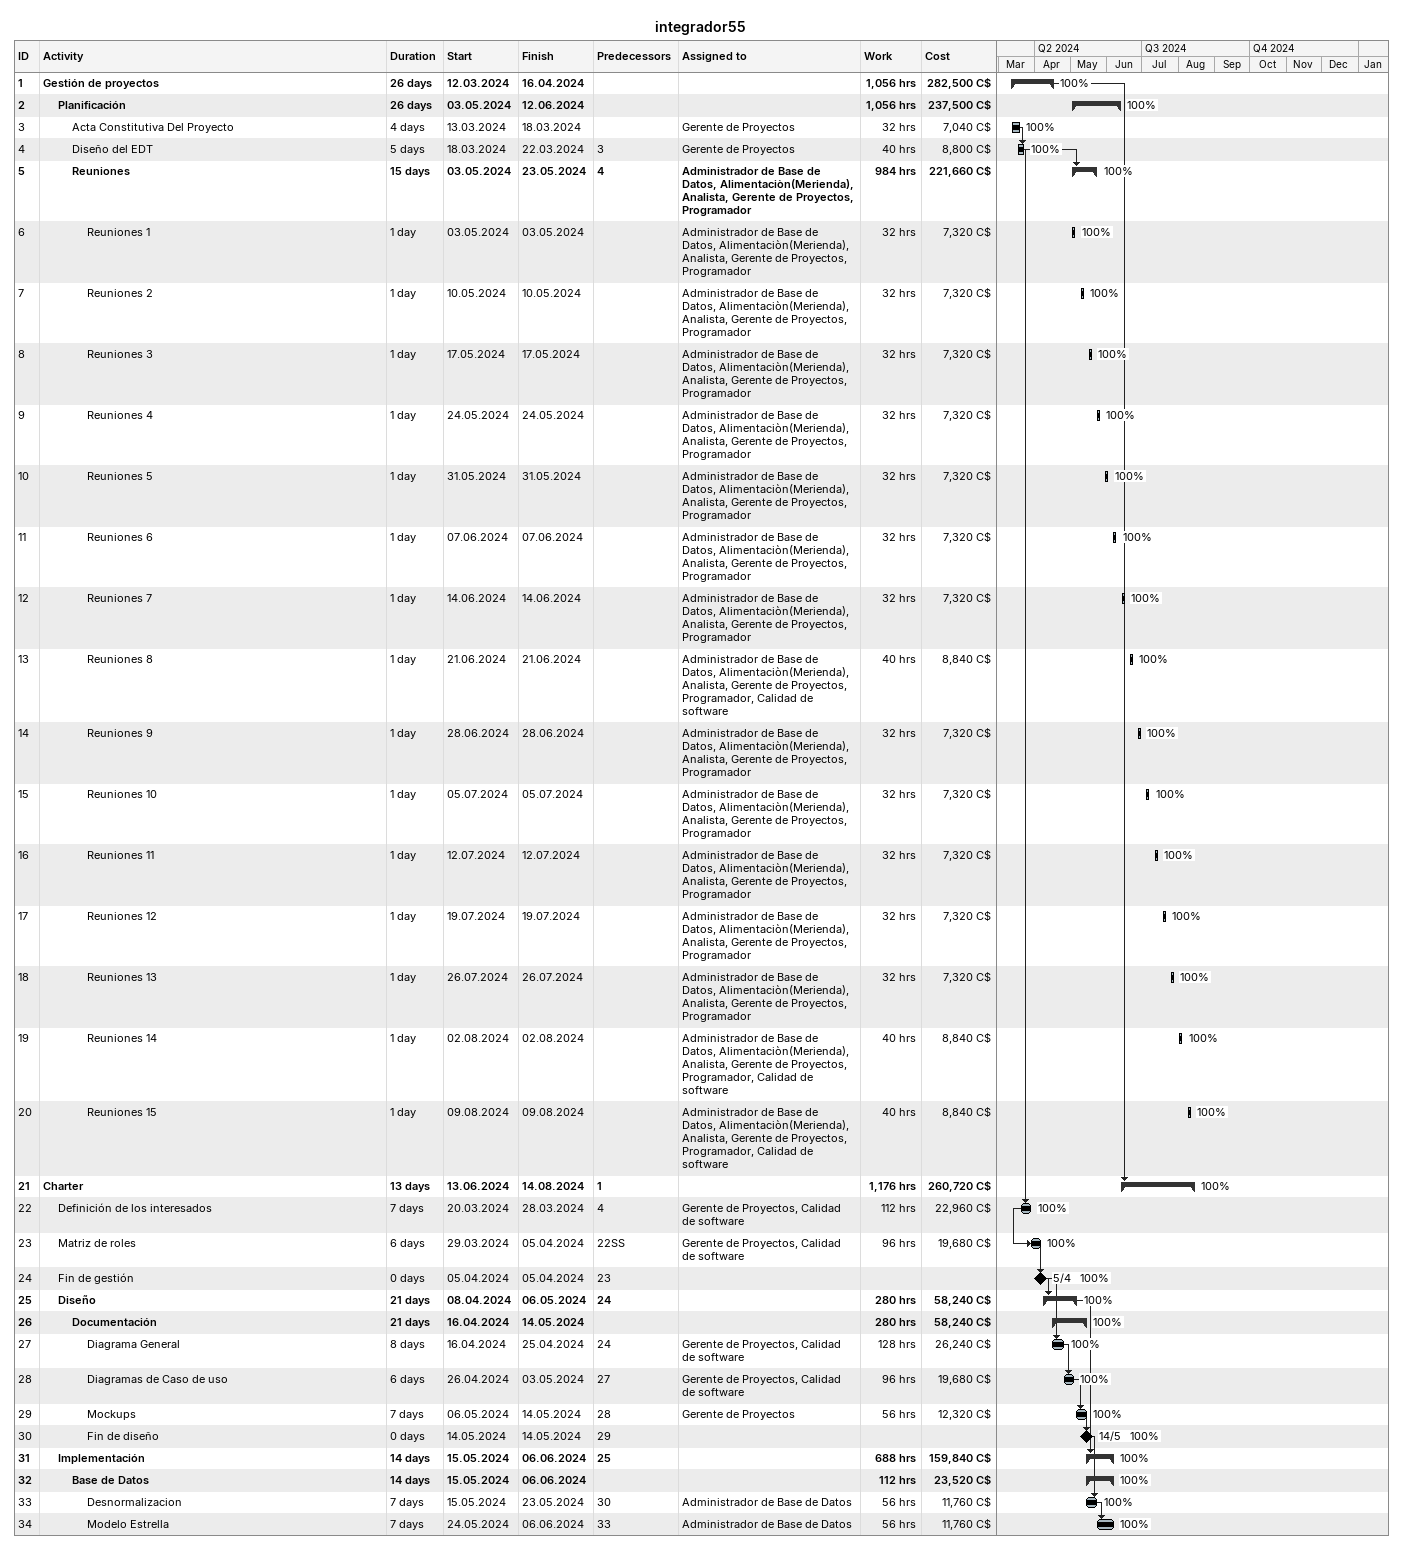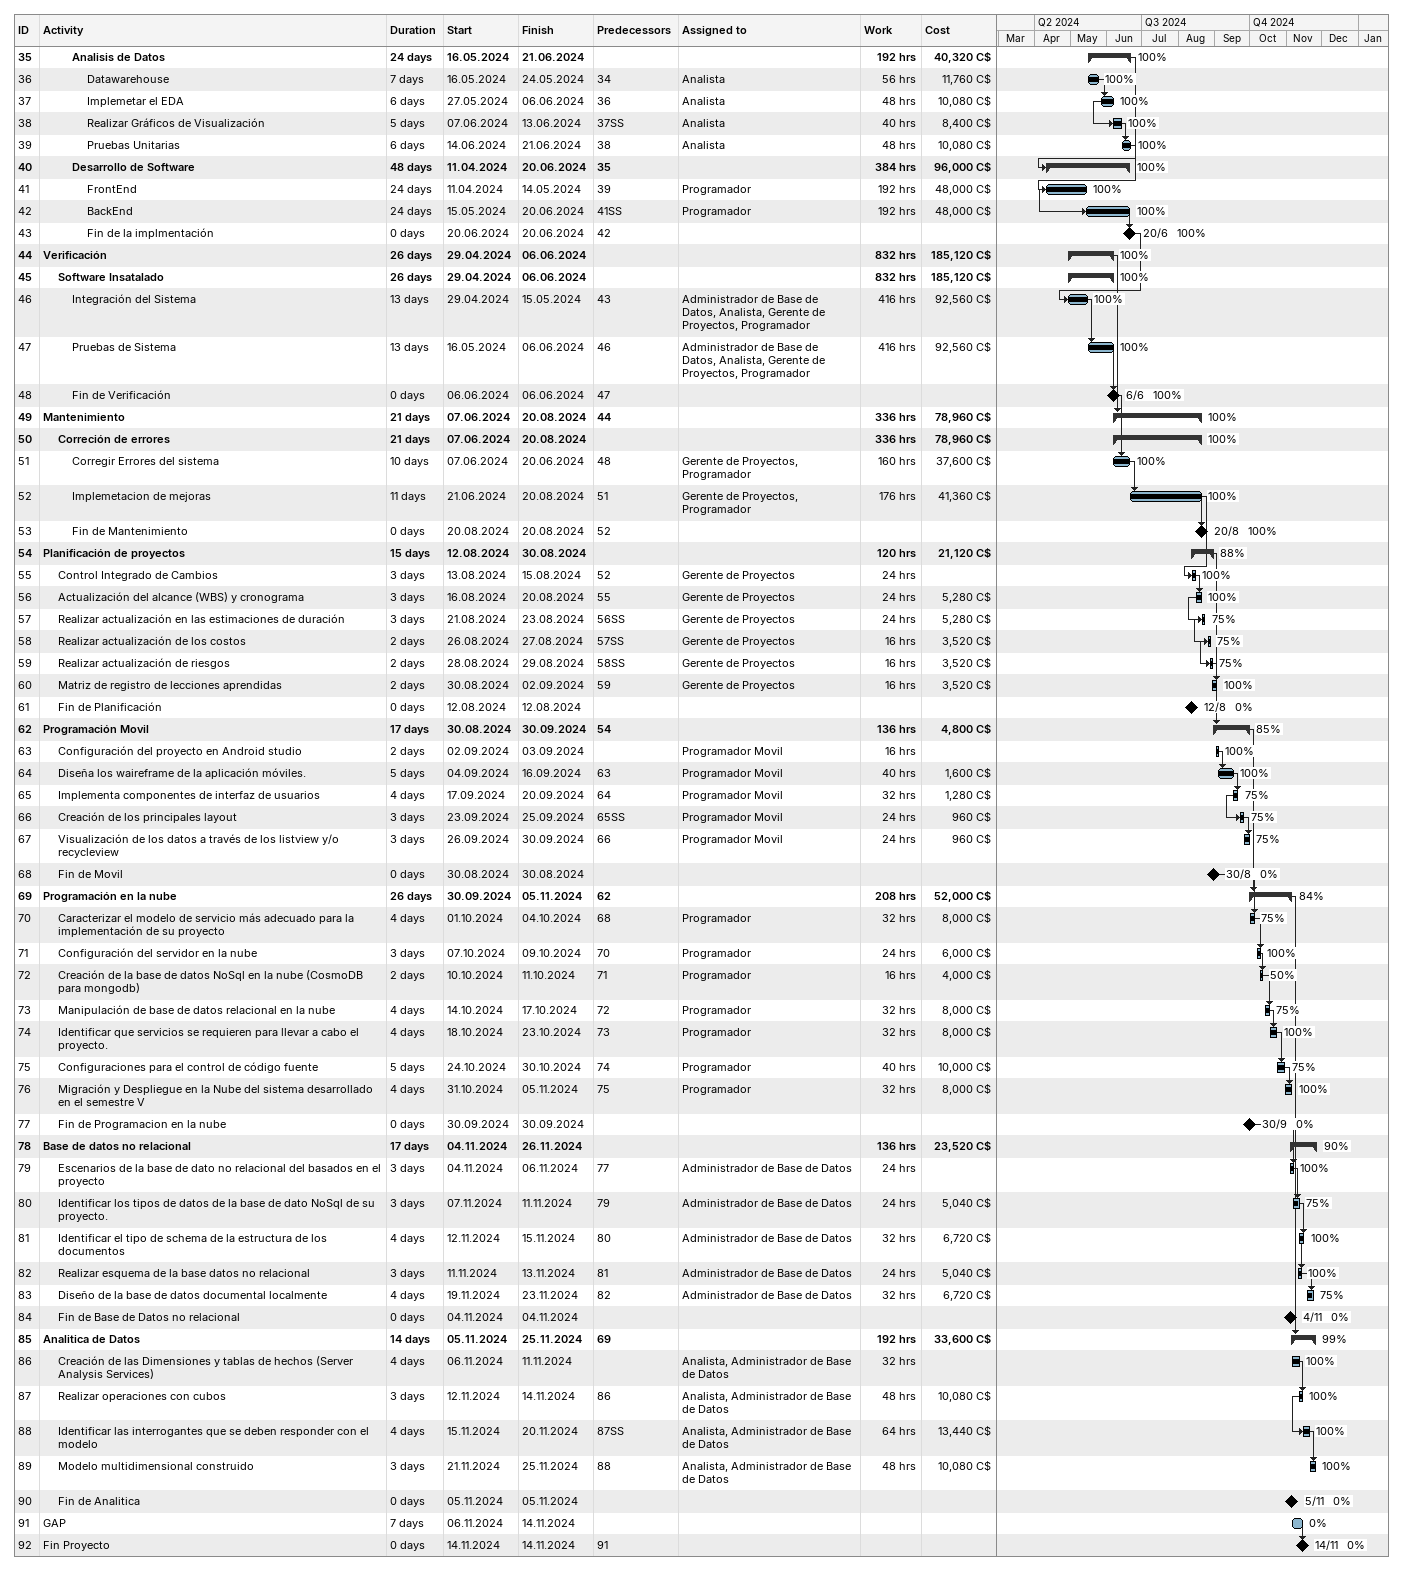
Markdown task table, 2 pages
integrador55

| ID | Level | Task | Duration | Start | Finish | Predecessors | Resources | % complete | Work (h) | Cost (C$) |
|---|---|---|---|---|---|---|---|---|---|---|
| 1 | 1 | **Gestión de proyectos** | 26d | 2024-03-12 | 2024-04-16 |  |  | 100 | 1056 | 282500 |
| 2 | 2 | **Planificación** | 26d | 2024-05-03 | 2024-06-12 |  |  | 100 | 1056 | 237500 |
| 3 | 3 | Acta Constitutiva Del Proyecto | 4d | 2024-03-13 | 2024-03-18 |  | Gerente de Proyectos | 100 | 32 | 7040 |
| 4 | 3 | Diseño del EDT | 5d | 2024-03-18 | 2024-03-22 | 3 | Gerente de Proyectos | 100 | 40 | 8800 |
| 5 | 3 | **Reuniones** | 15d | 2024-05-03 | 2024-05-23 | 4 | Administrador de Base de Datos, Alimentaciòn(Merienda), Analista, Gerente de Proyectos, Programador | 100 | 984 | 221660 |
| 6 | 4 | Reuniones 1 | 1d | 2024-05-03 | 2024-05-03 |  | Administrador de Base de Datos, Alimentaciòn(Merienda), Analista, Gerente de Proyectos, Programador | 100 | 32 | 7320 |
| 7 | 4 | Reuniones 2 | 1d | 2024-05-10 | 2024-05-10 |  | Administrador de Base de Datos, Alimentaciòn(Merienda), Analista, Gerente de Proyectos, Programador | 100 | 32 | 7320 |
| 8 | 4 | Reuniones 3 | 1d | 2024-05-17 | 2024-05-17 |  | Administrador de Base de Datos, Alimentaciòn(Merienda), Analista, Gerente de Proyectos, Programador | 100 | 32 | 7320 |
| 9 | 4 | Reuniones 4 | 1d | 2024-05-24 | 2024-05-24 |  | Administrador de Base de Datos, Alimentaciòn(Merienda), Analista, Gerente de Proyectos, Programador | 100 | 32 | 7320 |
| 10 | 4 | Reuniones 5 | 1d | 2024-05-31 | 2024-05-31 |  | Administrador de Base de Datos, Alimentaciòn(Merienda), Analista, Gerente de Proyectos, Programador | 100 | 32 | 7320 |
| 11 | 4 | Reuniones 6 | 1d | 2024-06-07 | 2024-06-07 |  | Administrador de Base de Datos, Alimentaciòn(Merienda), Analista, Gerente de Proyectos, Programador | 100 | 32 | 7320 |
| 12 | 4 | Reuniones 7 | 1d | 2024-06-14 | 2024-06-14 |  | Administrador de Base de Datos, Alimentaciòn(Merienda), Analista, Gerente de Proyectos, Programador | 100 | 32 | 7320 |
| 13 | 4 | Reuniones 8 | 1d | 2024-06-21 | 2024-06-21 |  | Administrador de Base de Datos, Alimentaciòn(Merienda), Analista, Gerente de Proyectos, Programador, Calidad de software | 100 | 40 | 8840 |
| 14 | 4 | Reuniones 9 | 1d | 2024-06-28 | 2024-06-28 |  | Administrador de Base de Datos, Alimentaciòn(Merienda), Analista, Gerente de Proyectos, Programador | 100 | 32 | 7320 |
| 15 | 4 | Reuniones 10 | 1d | 2024-07-05 | 2024-07-05 |  | Administrador de Base de Datos, Alimentaciòn(Merienda), Analista, Gerente de Proyectos, Programador | 100 | 32 | 7320 |
| 16 | 4 | Reuniones 11 | 1d | 2024-07-12 | 2024-07-12 |  | Administrador de Base de Datos, Alimentaciòn(Merienda), Analista, Gerente de Proyectos, Programador | 100 | 32 | 7320 |
| 17 | 4 | Reuniones 12 | 1d | 2024-07-19 | 2024-07-19 |  | Administrador de Base de Datos, Alimentaciòn(Merienda), Analista, Gerente de Proyectos, Programador | 100 | 32 | 7320 |
| 18 | 4 | Reuniones 13 | 1d | 2024-07-26 | 2024-07-26 |  | Administrador de Base de Datos, Alimentaciòn(Merienda), Analista, Gerente de Proyectos, Programador | 100 | 32 | 7320 |
| 19 | 4 | Reuniones 14 | 1d | 2024-08-02 | 2024-08-02 |  | Administrador de Base de Datos, Alimentaciòn(Merienda), Analista, Gerente de Proyectos, Programador, Calidad de software | 100 | 40 | 8840 |
| 20 | 4 | Reuniones 15 | 1d | 2024-08-09 | 2024-08-09 |  | Administrador de Base de Datos, Alimentaciòn(Merienda), Analista, Gerente de Proyectos, Programador, Calidad de software | 100 | 40 | 8840 |
| 21 | 1 | **Charter** | 13d | 2024-06-13 | 2024-08-14 | 1 |  | 100 | 1176 | 260720 |
| 22 | 2 | Definición de los interesados | 7d | 2024-03-20 | 2024-03-28 | 4 | Gerente de Proyectos, Calidad de software | 100 | 112 | 22960 |
| 23 | 2 | Matriz de roles | 6d | 2024-03-29 | 2024-04-05 | 22SS | Gerente de Proyectos, Calidad de software | 100 | 96 | 19680 |
| 24 | 2 | Fin de gestión | 0d | 2024-04-05 | 2024-04-05 | 23 |  | 100 |  |  |
| 25 | 2 | **Diseño** | 21d | 2024-04-08 | 2024-05-06 | 24 |  | 100 | 280 | 58240 |
| 26 | 3 | **Documentación** | 21d | 2024-04-16 | 2024-05-14 |  |  | 100 | 280 | 58240 |
| 27 | 4 | Diagrama General | 8d | 2024-04-16 | 2024-04-25 | 24 | Gerente de Proyectos, Calidad de software | 100 | 128 | 26240 |
| 28 | 4 | Diagramas de Caso de uso | 6d | 2024-04-26 | 2024-05-03 | 27 | Gerente de Proyectos, Calidad de software | 100 | 96 | 19680 |
| 29 | 4 | Mockups | 7d | 2024-05-06 | 2024-05-14 | 28 | Gerente de Proyectos | 100 | 56 | 12320 |
| 30 | 4 | Fin de diseño | 0d | 2024-05-14 | 2024-05-14 | 29 |  | 100 |  |  |
| 31 | 2 | **Implementación** | 14d | 2024-05-15 | 2024-06-06 | 25 |  | 100 | 688 | 159840 |
| 32 | 3 | **Base de Datos** | 14d | 2024-05-15 | 2024-06-06 |  |  | 100 | 112 | 23520 |
| 33 | 4 | Desnormalizacion | 7d | 2024-05-15 | 2024-05-23 | 30 | Administrador de Base de Datos | 100 | 56 | 11760 |
| 34 | 4 | Modelo Estrella | 7d | 2024-05-24 | 2024-06-06 | 33 | Administrador de Base de Datos | 100 | 56 | 11760 |
| 35 | 3 | **Analisis de Datos** | 24d | 2024-05-16 | 2024-06-21 |  |  | 100 | 192 | 40320 |
| 36 | 4 | Datawarehouse | 7d | 2024-05-16 | 2024-05-24 | 34 | Analista | 100 | 56 | 11760 |
| 37 | 4 | Implemetar el EDA | 6d | 2024-05-27 | 2024-06-06 | 36 | Analista | 100 | 48 | 10080 |
| 38 | 4 | Realizar Gráficos de Visualización | 5d | 2024-06-07 | 2024-06-13 | 37SS | Analista | 100 | 40 | 8400 |
| 39 | 4 | Pruebas Unitarias | 6d | 2024-06-14 | 2024-06-21 | 38 | Analista | 100 | 48 | 10080 |
| 40 | 3 | **Desarrollo de Software** | 48d | 2024-04-11 | 2024-06-20 | 35 |  | 100 | 384 | 96000 |
| 41 | 4 | FrontEnd | 24d | 2024-04-11 | 2024-05-14 | 39 | Programador | 100 | 192 | 48000 |
| 42 | 4 | BackEnd | 24d | 2024-05-15 | 2024-06-20 | 41SS | Programador | 100 | 192 | 48000 |
| 43 | 4 | Fin de la implmentación | 0d | 2024-06-20 | 2024-06-20 | 42 |  | 100 |  |  |
| 44 | 1 | **Verificación** | 26d | 2024-04-29 | 2024-06-06 |  |  | 100 | 832 | 185120 |
| 45 | 2 | **Software Insatalado** | 26d | 2024-04-29 | 2024-06-06 |  |  | 100 | 832 | 185120 |
| 46 | 3 | Integración del Sistema | 13d | 2024-04-29 | 2024-05-15 | 43 | Administrador de Base de Datos, Analista, Gerente de Proyectos, Programador | 100 | 416 | 92560 |
| 47 | 3 | Pruebas de Sistema | 13d | 2024-05-16 | 2024-06-06 | 46 | Administrador de Base de Datos, Analista, Gerente de Proyectos, Programador | 100 | 416 | 92560 |
| 48 | 3 | Fin de Verificación | 0d | 2024-06-06 | 2024-06-06 | 47 |  | 100 |  |  |
| 49 | 1 | **Mantenimiento** | 21d | 2024-06-07 | 2024-08-20 | 44 |  | 100 | 336 | 78960 |
| 50 | 2 | **Correción de errores** | 21d | 2024-06-07 | 2024-08-20 |  |  | 100 | 336 | 78960 |
| 51 | 3 | Corregir Errores del sistema | 10d | 2024-06-07 | 2024-06-20 | 48 | Gerente de Proyectos, Programador | 100 | 160 | 37600 |
| 52 | 3 | Implemetacion de mejoras | 11d | 2024-06-21 | 2024-08-20 | 51 | Gerente de Proyectos, Programador | 100 | 176 | 41360 |
| 53 | 3 | Fin de Mantenimiento | 0d | 2024-08-20 | 2024-08-20 | 52 |  | 100 |  |  |
| 54 | 1 | **Planificación de proyectos** | 15d | 2024-08-12 | 2024-08-30 |  |  | 88 | 120 | 21120 |
| 55 | 2 | Control Integrado de Cambios | 3d | 2024-08-13 | 2024-08-15 | 52 | Gerente de Proyectos | 100 | 24 |  |
| 56 | 2 | Actualización del alcance (WBS) y cronograma | 3d | 2024-08-16 | 2024-08-20 | 55 | Gerente de Proyectos | 100 | 24 | 5280 |
| 57 | 2 | Realizar actualización en las estimaciones de duración | 3d | 2024-08-21 | 2024-08-23 | 56SS | Gerente de Proyectos | 75 | 24 | 5280 |
| 58 | 2 | Realizar actualización de los costos | 2d | 2024-08-26 | 2024-08-27 | 57SS | Gerente de Proyectos | 75 | 16 | 3520 |
| 59 | 2 | Realizar actualización de riesgos | 2d | 2024-08-28 | 2024-08-29 | 58SS | Gerente de Proyectos | 75 | 16 | 3520 |
| 60 | 2 | Matriz de registro de lecciones aprendidas | 2d | 2024-08-30 | 2024-09-02 | 59 | Gerente de Proyectos | 100 | 16 | 3520 |
| 61 | 2 | Fin de Planificación | 0d | 2024-08-12 | 2024-08-12 |  |  | 0 |  |  |
| 62 | 1 | **Programación Movil** | 17d | 2024-08-30 | 2024-09-30 | 54 |  | 85 | 136 | 4800 |
| 63 | 2 | Configuración del proyecto en Android studio | 2d | 2024-09-02 | 2024-09-03 |  | Programador Movil | 100 | 16 |  |
| 64 | 2 | Diseña los waireframe de la aplicación móviles. | 5d | 2024-09-04 | 2024-09-16 | 63 | Programador Movil | 100 | 40 | 1600 |
| 65 | 2 | Implementa componentes de interfaz de usuarios | 4d | 2024-09-17 | 2024-09-20 | 64 | Programador Movil | 75 | 32 | 1280 |
| 66 | 2 | Creación de los principales layout | 3d | 2024-09-23 | 2024-09-25 | 65SS | Programador Movil | 75 | 24 | 960 |
| 67 | 2 | Visualización de los datos a través de los listview y/o recycleview | 3d | 2024-09-26 | 2024-09-30 | 66 | Programador Movil | 75 | 24 | 960 |
| 68 | 2 | Fin de Movil | 0d | 2024-08-30 | 2024-08-30 |  |  | 0 |  |  |
| 69 | 1 | **Programación en la nube** | 26d | 2024-09-30 | 2024-11-05 | 62 |  | 84 | 208 | 52000 |
| 70 | 2 | Caracterizar el modelo de servicio más adecuado para la implementación de su proyecto | 4d | 2024-10-01 | 2024-10-04 | 68 | Programador | 75 | 32 | 8000 |
| 71 | 2 | Configuración del servidor en la nube | 3d | 2024-10-07 | 2024-10-09 | 70 | Programador | 100 | 24 | 6000 |
| 72 | 2 | Creación de la base de datos NoSql en la nube (CosmoDB para mongodb) | 2d | 2024-10-10 | 2024-10-11 | 71 | Programador | 50 | 16 | 4000 |
| 73 | 2 | Manipulación de base de datos relacional en la nube | 4d | 2024-10-14 | 2024-10-17 | 72 | Programador | 75 | 32 | 8000 |
| 74 | 2 | Identificar que servicios se requieren para llevar a cabo el proyecto. | 4d | 2024-10-18 | 2024-10-23 | 73 | Programador | 100 | 32 | 8000 |
| 75 | 2 | Configuraciones para el control de código fuente | 5d | 2024-10-24 | 2024-10-30 | 74 | Programador | 75 | 40 | 10000 |
| 76 | 2 | Migración y Despliegue en la Nube del sistema desarrollado en el semestre V | 4d | 2024-10-31 | 2024-11-05 | 75 | Programador | 100 | 32 | 8000 |
| 77 | 2 | Fin de Programacion en la nube | 0d | 2024-09-30 | 2024-09-30 |  |  | 0 |  |  |
| 78 | 1 | **Base de datos no relacional** | 17d | 2024-11-04 | 2024-11-26 |  |  | 90 | 136 | 23520 |
| 79 | 2 | Escenarios de la base de dato no relacional del basados en el proyecto | 3d | 2024-11-04 | 2024-11-06 | 77 | Administrador de Base de Datos | 100 | 24 |  |
| 80 | 2 | Identificar los tipos de datos de la base de dato NoSql de su proyecto. | 3d | 2024-11-07 | 2024-11-11 | 79 | Administrador de Base de Datos | 75 | 24 | 5040 |
| 81 | 2 | Identificar el tipo de schema de la estructura de los documentos | 4d | 2024-11-12 | 2024-11-15 | 80 | Administrador de Base de Datos | 100 | 32 | 6720 |
| 82 | 2 | Realizar esquema de la base datos no relacional | 3d | 2024-11-11 | 2024-11-13 | 81 | Administrador de Base de Datos | 100 | 24 | 5040 |
| 83 | 2 | Diseño de la base de datos documental localmente | 4d | 2024-11-19 | 2024-11-23 | 82 | Administrador de Base de Datos | 75 | 32 | 6720 |
| 84 | 2 | Fin de Base de Datos no relacional | 0d | 2024-11-04 | 2024-11-04 |  |  | 0 |  |  |
| 85 | 1 | **Analitica de Datos** | 14d | 2024-11-05 | 2024-11-25 | 69 |  | 99 | 192 | 33600 |
| 86 | 2 | Creación de las Dimensiones y tablas de hechos (Server Analysis Services) | 4d | 2024-11-06 | 2024-11-11 |  | Analista, Administrador de Base de Datos | 100 | 32 |  |
| 87 | 2 | Realizar operaciones con cubos | 3d | 2024-11-12 | 2024-11-14 | 86 | Analista, Administrador de Base de Datos | 100 | 48 | 10080 |
| 88 | 2 | Identificar las interrogantes que se deben responder con el modelo | 4d | 2024-11-15 | 2024-11-20 | 87SS | Analista, Administrador de Base de Datos | 100 | 64 | 13440 |
| 89 | 2 | Modelo multidimensional construido | 3d | 2024-11-21 | 2024-11-25 | 88 | Analista, Administrador de Base de Datos | 100 | 48 | 10080 |
| 90 | 2 | Fin de Analitica | 0d | 2024-11-05 | 2024-11-05 |  |  | 0 |  |  |
| 91 | 1 | GAP | 7d | 2024-11-06 | 2024-11-14 |  |  | 0 |  |  |
| 92 | 1 | Fin Proyecto | 0d | 2024-11-14 | 2024-11-14 | 91 |  | 0 |  |  |
